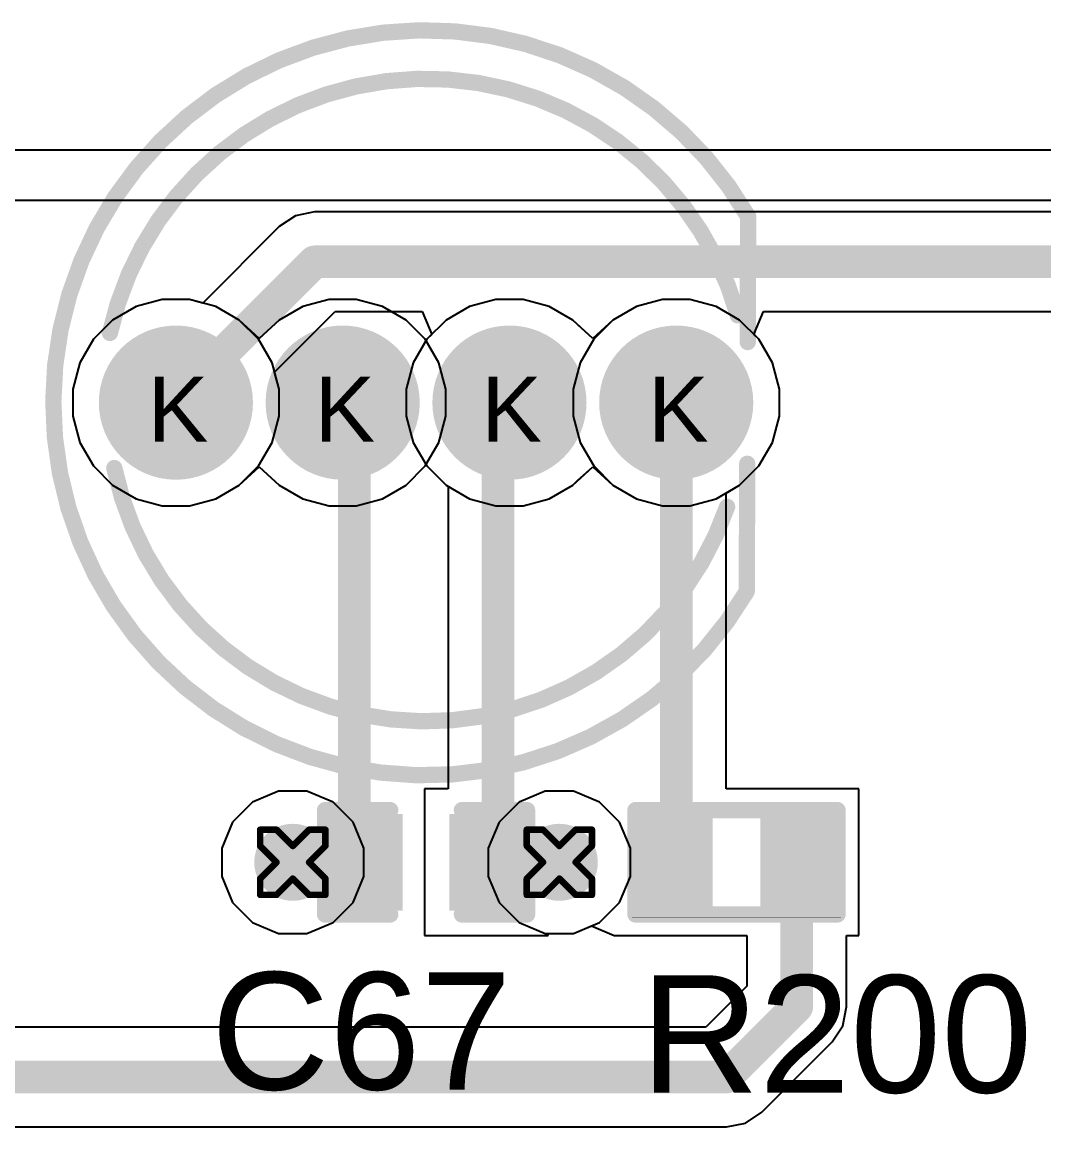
# Model space of a CAD drawing. Header units: inches. Extents: x -11 to 5379, y 0 to 5429.
# Drawn here: x 24.4 to 32.36, y 59.12 to 67.73 of the extents above; entities that cross this region are included whole.
import ezdxf

# ---------------------------------------------------------------- set-up
doc = ezdxf.new("R2010")
doc.units = ezdxf.units.IN
for name, color, linetype in [('Bottom Layer', 5, 'Continuous'), ('Bottom Solder', 6, 'Continuous'), ('Drill Drawing', 1, 'Continuous'), ('GND', 16, 'Continuous'), ('Multi-Layer', 9, 'Continuous'), ('Pad Holes', 156, 'Continuous'), ('PWR', 76, 'Continuous'), ('Top Layer', 1, 'Continuous'), ('Top Overlay', 2, 'Continuous'), ('Top Paste', 8, 'Continuous'), ('Top Solder', 216, 'Continuous'), ('Via Holes', 16, 'Continuous')]:
    doc.layers.add(name, color=color, linetype=linetype)
doc.styles.add('Arial', font='', dxfattribs={"height": 0.2})
doc.styles.get('Arial').set_extended_font_data('Arial')

# ---------------------------------------------------------------- blocks, each defined once
blk = doc.blocks.new('R___0402_293')
at = {"layer": 'Top Layer'}
for points in [[(-0.6985, -0.3175), (-0.6985, 0.3175), (-0.2413, 0.3175), (-0.2413, -0.3175)], [(0.2413, -0.3175), (0.2413, 0.3175), (0.6985, 0.3175), (0.6985, -0.3175)]]:
    blk.add_hatch(color=1, dxfattribs=at).paths.add_polyline_path(points)
at = {"layer": 'Top Paste'}
for points in [[(-0.6985, -0.3175), (-0.6985, 0.3175), (-0.2413, 0.3175), (-0.2413, -0.3175)], [(0.2413, -0.3175), (0.2413, 0.3175), (0.6985, 0.3175), (0.6985, -0.3175)]]:
    blk.add_hatch(color=8, dxfattribs=at).paths.add_polyline_path(points)
at = {"layer": 'Top Solder'}
for points in [[(-0.7535, -0.3725), (-0.7535, 0.3725), (-0.1863, 0.3725), (-0.1863, -0.3725)], [(0.1863, -0.3725), (0.1863, 0.3725), (0.7535, 0.3725), (0.7535, -0.3725)]]:
    blk.add_hatch(color=216, dxfattribs=at).paths.add_polyline_path(points)
at = {"layer": 'Top Overlay'}
for points in [[(-0.7874, -0.4064, 0.127, 0.127, 0), (-0.7874, 0.4064, 0.127, 0.127, 0)], [(-0.7874, 0.4064, 0.127, 0.127, 0), (0.7874, 0.4064, 0.127, 0.127, 0)], [(0.7874, -0.4064, 0.127, 0.127, 0), (0.7874, 0.4064, 0.127, 0.127, 0)], [(-0.7874, -0.4064, 0.127, 0.127, 0), (0.7874, -0.4064, 0.127, 0.127, 0)], [(-0.8128, -0.4318, 0.00323, 0.00323, 0), (0.8128, -0.4318, 0.00323, 0.00323, 0)]]:
    blk.add_lwpolyline(points, format="xyseb", dxfattribs=at)
for points in [[(-0.8191, 0.4064, 0.0635, 0.0635, 1), (-0.7556, 0.4064, 0.0635, 0.0635, 1)], [(-0.8191, 0.4064, 0.0635, 0.0635, 1), (-0.7556, 0.4064, 0.0635, 0.0635, 1)], [(0.7556, 0.4064, 0.0635, 0.0635, 1), (0.8191, 0.4064, 0.0635, 0.0635, 1)], [(0.7556, 0.4064, 0.0635, 0.0635, 1), (0.8191, 0.4064, 0.0635, 0.0635, 1)], [(-0.8191, -0.4064, 0.0635, 0.0635, 1), (-0.7556, -0.4064, 0.0635, 0.0635, 1)], [(-0.8191, -0.4064, 0.0635, 0.0635, 1), (-0.7556, -0.4064, 0.0635, 0.0635, 1)], [(0.7556, -0.4064, 0.0635, 0.0635, 1), (0.8191, -0.4064, 0.0635, 0.0635, 1)], [(0.7556, -0.4064, 0.0635, 0.0635, 1), (0.8191, -0.4064, 0.0635, 0.0635, 1)], [(-0.8136, -0.4318, 0.00161, 0.00161, 1), (-0.812, -0.4318, 0.00161, 0.00161, 1)], [(0.812, -0.4318, 0.00161, 0.00161, 1), (0.8136, -0.4318, 0.00161, 0.00161, 1)]]:
    blk.add_lwpolyline(points, format="xyseb", close=True, dxfattribs=at)
blk = doc.blocks.new('WS2812D_F5_495')
at = {"layer": 'Bottom Layer'}
h = blk.add_hatch(color=5, dxfattribs=at)
edge = h.paths.add_edge_path()
edge.add_arc((-1.95, 0), 0.55, 0, 360)
h = blk.add_hatch(color=5, dxfattribs=at)
edge = h.paths.add_edge_path()
edge.add_arc((-0.65, 0), 0.55, 0, 360)
h = blk.add_hatch(color=5, dxfattribs=at)
edge = h.paths.add_edge_path()
edge.add_arc((0.65, 0), 0.55, 0, 360)
h = blk.add_hatch(color=5, dxfattribs=at)
edge = h.paths.add_edge_path()
edge.add_arc((1.95, 0), 0.55, 0, 360)
at = {"layer": 'Bottom Solder'}
h = blk.add_hatch(color=6, dxfattribs=at)
edge = h.paths.add_edge_path()
edge.add_arc((-1.95, 0), 0.6008, 0, 360)
h = blk.add_hatch(color=6, dxfattribs=at)
edge = h.paths.add_edge_path()
edge.add_arc((-0.65, 0), 0.6008, 0, 360)
h = blk.add_hatch(color=6, dxfattribs=at)
edge = h.paths.add_edge_path()
edge.add_arc((0.65, 0), 0.6008, 0, 360)
h = blk.add_hatch(color=6, dxfattribs=at)
edge = h.paths.add_edge_path()
edge.add_arc((1.95, 0), 0.6008, 0, 360)
at = {"layer": 'GND'}
h = blk.add_hatch(color=16, dxfattribs=at)
edge = h.paths.add_edge_path()
edge.add_arc((-1.95, 0), 0.55, 0, 360)
h = blk.add_hatch(color=16, dxfattribs=at)
edge = h.paths.add_edge_path()
edge.add_arc((-0.65, 0), 0.55, 0, 360)
h = blk.add_hatch(color=16, dxfattribs=at)
edge = h.paths.add_edge_path()
edge.add_arc((0.65, 0), 0.55, 0, 360)
h = blk.add_hatch(color=16, dxfattribs=at)
edge = h.paths.add_edge_path()
edge.add_arc((1.95, 0), 0.55, 0, 360)
at = {"layer": 'Multi-Layer'}
h = blk.add_hatch(color=9, dxfattribs=at)
edge = h.paths.add_edge_path()
edge.add_arc((-1.95, 0), 0.55, 0, 360)
h = blk.add_hatch(color=9, dxfattribs=at)
edge = h.paths.add_edge_path()
edge.add_arc((-0.65, 0), 0.55, 0, 360)
h = blk.add_hatch(color=9, dxfattribs=at)
edge = h.paths.add_edge_path()
edge.add_arc((0.65, 0), 0.55, 0, 360)
h = blk.add_hatch(color=9, dxfattribs=at)
edge = h.paths.add_edge_path()
edge.add_arc((1.95, 0), 0.55, 0, 360)
at = {"layer": 'Pad Holes'}
h = blk.add_hatch(color=7, dxfattribs=at)
edge = h.paths.add_edge_path()
edge.add_arc((-1.95, 0), 0.36, 0, 360)
h = blk.add_hatch(color=7, dxfattribs=at)
edge = h.paths.add_edge_path()
edge.add_arc((-0.65, 0), 0.36, 0, 360)
h = blk.add_hatch(color=7, dxfattribs=at)
edge = h.paths.add_edge_path()
edge.add_arc((0.65, 0), 0.36, 0, 360)
h = blk.add_hatch(color=7, dxfattribs=at)
edge = h.paths.add_edge_path()
edge.add_arc((1.95, 0), 0.36, 0, 360)
at = {"layer": 'PWR'}
h = blk.add_hatch(color=76, dxfattribs=at)
edge = h.paths.add_edge_path()
edge.add_arc((-1.95, 0), 0.55, 0, 360)
h = blk.add_hatch(color=76, dxfattribs=at)
edge = h.paths.add_edge_path()
edge.add_arc((-0.65, 0), 0.55, 0, 360)
h = blk.add_hatch(color=76, dxfattribs=at)
edge = h.paths.add_edge_path()
edge.add_arc((0.65, 0), 0.55, 0, 360)
h = blk.add_hatch(color=76, dxfattribs=at)
edge = h.paths.add_edge_path()
edge.add_arc((1.95, 0), 0.55, 0, 360)
at = {"layer": 'Top Layer'}
h = blk.add_hatch(color=1, dxfattribs=at)
edge = h.paths.add_edge_path()
edge.add_arc((-1.95, 0), 0.55, 0, 360)
h = blk.add_hatch(color=1, dxfattribs=at)
edge = h.paths.add_edge_path()
edge.add_arc((-0.65, 0), 0.55, 0, 360)
h = blk.add_hatch(color=1, dxfattribs=at)
edge = h.paths.add_edge_path()
edge.add_arc((0.65, 0), 0.55, 0, 360)
h = blk.add_hatch(color=1, dxfattribs=at)
edge = h.paths.add_edge_path()
edge.add_arc((1.95, 0), 0.55, 0, 360)
at = {"layer": 'Top Solder'}
h = blk.add_hatch(color=216, dxfattribs=at)
edge = h.paths.add_edge_path()
edge.add_arc((-1.95, 0), 0.6008, 0, 360)
h = blk.add_hatch(color=216, dxfattribs=at)
edge = h.paths.add_edge_path()
edge.add_arc((-0.65, 0), 0.6008, 0, 360)
h = blk.add_hatch(color=216, dxfattribs=at)
edge = h.paths.add_edge_path()
edge.add_arc((0.65, 0), 0.6008, 0, 360)
h = blk.add_hatch(color=216, dxfattribs=at)
edge = h.paths.add_edge_path()
edge.add_arc((1.95, 0), 0.6008, 0, 360)
at = {"layer": 'Top Overlay'}
for points in [[(2.4998, -1.4712, 0.127, 0.127, -3.705201), (2.5109, 1.4495, 0.127, 0.127, 0)], [(-2.4642, 0.5431, 0.127, 0.127, -0.780857), (2.43, 0.68, 0.127, 0.127, 0)], [(2.5072, 0.472, 0.127, 0.127, 0), (2.5109, 1.4495, 0.127, 0.127, 0)], [(2.4998, -1.4712, 0.127, 0.127, 0), (2.5036, -0.4762, 0.127, 0.127, 0)], [(2.3467, -0.8113, 0.127, 0.127, -0.760948), (-2.43, -0.51, 0.127, 0.127, 0)]]:
    blk.add_lwpolyline(points, format="xyseb", dxfattribs=at)
for points in [[(2.4792, 1.4495, 0.0635, 0.0635, 1), (2.5427, 1.4495, 0.0635, 0.0635, 1)], [(2.4792, 1.4495, 0.0635, 0.0635, 1), (2.5427, 1.4495, 0.0635, 0.0635, 1)], [(2.3982, 0.68, 0.0635, 0.0635, 1), (2.4617, 0.68, 0.0635, 0.0635, 1)], [(-2.496, 0.5431, 0.0635, 0.0635, 1), (-2.4325, 0.5431, 0.0635, 0.0635, 1)], [(2.4755, 0.472, 0.0635, 0.0635, 1), (2.539, 0.472, 0.0635, 0.0635, 1)], [(2.4718, -0.4762, 0.0635, 0.0635, 1), (2.5353, -0.4762, 0.0635, 0.0635, 1)], [(-2.4617, -0.51, 0.0635, 0.0635, 1), (-2.3982, -0.51, 0.0635, 0.0635, 1)], [(2.3149, -0.8113, 0.0635, 0.0635, 1), (2.3784, -0.8113, 0.0635, 0.0635, 1)], [(2.468, -1.4712, 0.0635, 0.0635, 1), (2.5315, -1.4712, 0.0635, 0.0635, 1)], [(2.468, -1.4712, 0.0635, 0.0635, 1), (2.5315, -1.4712, 0.0635, 0.0635, 1)]]:
    blk.add_lwpolyline(points, format="xyseb", close=True, dxfattribs=at)
blk = doc.blocks.new('C___0402_653')
at = {"layer": 'Top Layer'}
for points in [[(-0.6985, -0.3175), (-0.6985, 0.3175), (-0.2413, 0.3175), (-0.2413, -0.3175)], [(0.2413, -0.3175), (0.2413, 0.3175), (0.6985, 0.3175), (0.6985, -0.3175)]]:
    blk.add_hatch(color=1, dxfattribs=at).paths.add_polyline_path(points)
at = {"layer": 'Top Paste'}
for points in [[(-0.6985, -0.3175), (-0.6985, 0.3175), (-0.2413, 0.3175), (-0.2413, -0.3175)], [(0.2413, -0.3175), (0.2413, 0.3175), (0.6985, 0.3175), (0.6985, -0.3175)]]:
    blk.add_hatch(color=8, dxfattribs=at).paths.add_polyline_path(points)
at = {"layer": 'Top Solder'}
for points in [[(-0.7585, -0.3775), (-0.7585, 0.3775), (-0.1813, 0.3775), (-0.1813, -0.3775)], [(0.1813, -0.3775), (0.1813, 0.3775), (0.7585, 0.3775), (0.7585, -0.3775)]]:
    blk.add_hatch(color=216, dxfattribs=at).paths.add_polyline_path(points)
at = {"layer": 'Top Overlay'}
for points in [[(-0.7874, -0.4064, 0.127, 0.127, 0), (-0.7874, 0.4064, 0.127, 0.127, 0)], [(-0.7874, 0.4064, 0.127, 0.127, 0), (-0.2794, 0.4064, 0.127, 0.127, 0)], [(0.2794, 0.4064, 0.127, 0.127, 0), (0.7874, 0.4064, 0.127, 0.127, 0)], [(0.7874, -0.4064, 0.127, 0.127, 0), (0.7874, 0.4064, 0.127, 0.127, 0)], [(-0.7874, -0.4064, 0.127, 0.127, 0), (-0.2794, -0.4064, 0.127, 0.127, 0)], [(0.2794, -0.4064, 0.127, 0.127, 0), (0.7874, -0.4064, 0.127, 0.127, 0)]]:
    blk.add_lwpolyline(points, format="xyseb", dxfattribs=at)
for points in [[(-0.8191, 0.4064, 0.0635, 0.0635, 1), (-0.7556, 0.4064, 0.0635, 0.0635, 1)], [(-0.8191, 0.4064, 0.0635, 0.0635, 1), (-0.7556, 0.4064, 0.0635, 0.0635, 1)], [(-0.3111, 0.4064, 0.0635, 0.0635, 1), (-0.2477, 0.4064, 0.0635, 0.0635, 1)], [(0.2477, 0.4064, 0.0635, 0.0635, 1), (0.3111, 0.4064, 0.0635, 0.0635, 1)], [(0.7556, 0.4064, 0.0635, 0.0635, 1), (0.8191, 0.4064, 0.0635, 0.0635, 1)], [(0.7556, 0.4064, 0.0635, 0.0635, 1), (0.8191, 0.4064, 0.0635, 0.0635, 1)], [(-0.8191, -0.4064, 0.0635, 0.0635, 1), (-0.7556, -0.4064, 0.0635, 0.0635, 1)], [(-0.8191, -0.4064, 0.0635, 0.0635, 1), (-0.7556, -0.4064, 0.0635, 0.0635, 1)], [(-0.3111, -0.4064, 0.0635, 0.0635, 1), (-0.2477, -0.4064, 0.0635, 0.0635, 1)], [(0.2477, -0.4064, 0.0635, 0.0635, 1), (0.3111, -0.4064, 0.0635, 0.0635, 1)], [(0.7556, -0.4064, 0.0635, 0.0635, 1), (0.8191, -0.4064, 0.0635, 0.0635, 1)], [(0.7556, -0.4064, 0.0635, 0.0635, 1), (0.8191, -0.4064, 0.0635, 0.0635, 1)]]:
    blk.add_lwpolyline(points, format="xyseb", close=True, dxfattribs=at)

msp = doc.modelspace()

# ---------------------------------------------------------------- hatches: boundary and pattern name
at = {"layer": 'Bottom Layer'}
h = msp.add_hatch(color=5, dxfattribs=at)
edge = h.paths.add_edge_path()
edge.add_arc((26.5088, 61.1853), 0.3, 0, 360)
h = msp.add_hatch(color=5, dxfattribs=at)
edge = h.paths.add_edge_path()
edge.add_arc((28.5866, 61.1853), 0.3, 0, 360)
at = {"layer": 'GND'}
h = msp.add_hatch(color=16, dxfattribs=at)
edge = h.paths.add_edge_path()
edge.add_arc((26.5088, 61.1853), 0.3, 0, 360)
h = msp.add_hatch(color=16, dxfattribs=at)
edge = h.paths.add_edge_path()
edge.add_arc((28.5866, 61.1853), 0.3, 0, 360)
at = {"layer": 'PWR'}
h = msp.add_hatch(color=76, dxfattribs=at)
edge = h.paths.add_edge_path()
edge.add_arc((26.5088, 61.1853), 0.3, 0, 360)
h = msp.add_hatch(color=76, dxfattribs=at)
edge = h.paths.add_edge_path()
edge.add_arc((28.5866, 61.1853), 0.3, 0, 360)
at = {"layer": 'Top Layer'}
h = msp.add_hatch(color=1, dxfattribs=at)
edge = h.paths.add_edge_path()
edge.add_arc((26.5088, 61.1853), 0.3, 0, 360)
h = msp.add_hatch(color=1, dxfattribs=at)
edge = h.paths.add_edge_path()
edge.add_arc((28.5866, 61.1853), 0.3, 0, 360)
at = {"layer": 'Via Holes'}
h = msp.add_hatch(color=7, dxfattribs=at)
edge = h.paths.add_edge_path()
edge.add_arc((26.5088, 61.1853), 0.15, 0, 360)
h = msp.add_hatch(color=7, dxfattribs=at)
edge = h.paths.add_edge_path()
edge.add_arc((28.5866, 61.1853), 0.15, 0, 360)

# ---------------------------------------------------------------- linework, layer by layer
at = {"layer": 'Bottom Layer'}
for p, q in [((25.2874, 65.5159), (25.1041, 65.4101)), ((25.4919, 65.5707), (25.2874, 65.5159)), ((25.7036, 65.5707), (25.4919, 65.5707)), ((25.9081, 65.5159), (25.7036, 65.5707)), ((26.0914, 65.4101), (25.9081, 65.5159)), ((27.8873, 65.5159), (27.704, 65.4101)), ((28.0918, 65.5707), (27.8873, 65.5159)), ((28.3035, 65.5707), (28.0918, 65.5707)), ((28.508, 65.5159), (28.3035, 65.5707)), ((28.6913, 65.4101), (28.508, 65.5159)), ((29.1873, 65.5159), (29.004, 65.4101)), ((29.3918, 65.5707), (29.1873, 65.5159)), ((29.6035, 65.5707), (29.3918, 65.5707)), ((29.808, 65.5159), (29.6035, 65.5707)), ((29.9913, 65.4101), (29.808, 65.5159)), ((25.1041, 65.4101), (24.9544, 65.2604)), ((26.2411, 65.2604), (26.0914, 65.4101)), ((27.704, 65.4101), (27.5543, 65.2604)), ((28.7296, 65.3718), (28.6913, 65.4101)), ((28.8477, 65.2663), (28.7296, 65.3718)), ((28.9657, 65.3718), (28.8477, 65.2663)), ((29.004, 65.4101), (28.9657, 65.3718)), ((30.141, 65.2604), (29.9913, 65.4101)), ((24.9544, 65.2604), (24.8485, 65.0771)), ((26.3469, 65.0771), (26.2411, 65.2604)), ((27.5543, 65.2604), (27.4485, 65.0771)), ((30.2469, 65.0771), (30.141, 65.2604)), ((24.8485, 65.0771), (24.7937, 64.8726)), ((26.4017, 64.8726), (26.3469, 65.0771)), ((27.4485, 65.0771), (27.3937, 64.8726)), ((30.3016, 64.8726), (30.2469, 65.0771)), ((24.7937, 64.8726), (24.7937, 64.6609)), ((26.4017, 64.6609), (26.4017, 64.8726)), ((27.3937, 64.8726), (27.3937, 64.6609)), ((30.3016, 64.6609), (30.3016, 64.8726)), ((24.7937, 64.6609), (24.8485, 64.4564)), ((26.3469, 64.4564), (26.4017, 64.6609)), ((27.3937, 64.6609), (27.4485, 64.4564)), ((30.2469, 64.4564), (30.3016, 64.6609)), ((24.8485, 64.4564), (24.9544, 64.2731)), ((26.2411, 64.2731), (26.3469, 64.4564)), ((27.4485, 64.4564), (27.5543, 64.2731)), ((30.141, 64.2731), (30.2469, 64.4564)), ((24.9544, 64.2731), (25.1041, 64.1234)), ((26.0914, 64.1234), (26.2411, 64.2731)), ((27.5543, 64.2731), (27.704, 64.1234)), ((28.7296, 64.1617), (28.8477, 64.2671)), ((28.8477, 64.2671), (28.9657, 64.1617)), ((29.9913, 64.1234), (30.141, 64.2731)), ((28.6913, 64.1234), (28.7296, 64.1617)), ((28.9657, 64.1617), (29.004, 64.1234)), ((25.1041, 64.1234), (25.2874, 64.0175)), ((25.9081, 64.0175), (26.0914, 64.1234)), ((27.704, 64.1234), (27.8873, 64.0175)), ((28.508, 64.0175), (28.6913, 64.1234)), ((29.004, 64.1234), (29.1873, 64.0175)), ((29.808, 64.0175), (29.9913, 64.1234)), ((25.2874, 64.0175), (25.4919, 63.9627)), ((25.4919, 63.9627), (25.7036, 63.9627)), ((25.7036, 63.9627), (25.9081, 64.0175)), ((27.8873, 64.0175), (28.0918, 63.9627)), ((28.0918, 63.9627), (28.3035, 63.9627)), ((28.3035, 63.9627), (28.508, 64.0175)), ((29.1873, 64.0175), (29.3918, 63.9627)), ((29.3918, 63.9627), (29.6035, 63.9627)), ((29.6035, 63.9627), (29.808, 64.0175)), ((28.4764, 61.7393), (28.2728, 61.655)), ((28.6968, 61.7393), (28.4764, 61.7393)), ((28.9004, 61.655), (28.6968, 61.7393)), ((28.2728, 61.655), (28.1169, 61.4991)), ((29.0562, 61.4991), (28.9004, 61.655)), ((28.1169, 61.4991), (28.0326, 61.2955)), ((29.1406, 61.2955), (29.0562, 61.4991)), ((28.0326, 61.2955), (28.0326, 61.0751)), ((29.1406, 61.0751), (29.1406, 61.2955)), ((28.0326, 61.0751), (28.1169, 60.8715)), ((29.0562, 60.8715), (29.1406, 61.0751)), ((28.1169, 60.8715), (28.2728, 60.7157)), ((28.9004, 60.7157), (29.0562, 60.8715)), ((28.2728, 60.7157), (28.4764, 60.6313)), ((28.6968, 60.6313), (28.9004, 60.7157)), ((28.4764, 60.6313), (28.6968, 60.6313))]:
    msp.add_line(p, q, dxfattribs=at)
at = {"layer": 'Drill Drawing'}
for points in [[(26.2548, 61.3123, 0.0508, 0.0508, 0), (26.2548, 61.4393, 0.0508, 0.0508, 0)], [(26.2548, 61.4393, 0.0508, 0.0508, 0), (26.3818, 61.4393, 0.0508, 0.0508, 0)], [(26.3818, 61.4393, 0.0508, 0.0508, 0), (26.5088, 61.3123, 0.0508, 0.0508, 0)], [(26.5088, 61.3123, 0.0508, 0.0508, 0), (26.6358, 61.4393, 0.0508, 0.0508, 0)], [(26.6358, 61.4393, 0.0508, 0.0508, 0), (26.7628, 61.4393, 0.0508, 0.0508, 0)], [(26.7628, 61.3123, 0.0508, 0.0508, 0), (26.7628, 61.4393, 0.0508, 0.0508, 0)], [(28.3326, 61.3123, 0.0508, 0.0508, 0), (28.3326, 61.4393, 0.0508, 0.0508, 0)], [(28.3326, 61.4393, 0.0508, 0.0508, 0), (28.4596, 61.4393, 0.0508, 0.0508, 0)], [(28.4596, 61.4393, 0.0508, 0.0508, 0), (28.5866, 61.3123, 0.0508, 0.0508, 0)], [(28.5866, 61.3123, 0.0508, 0.0508, 0), (28.7136, 61.4393, 0.0508, 0.0508, 0)], [(28.7136, 61.4393, 0.0508, 0.0508, 0), (28.8406, 61.4393, 0.0508, 0.0508, 0)], [(28.8406, 61.3123, 0.0508, 0.0508, 0), (28.8406, 61.4393, 0.0508, 0.0508, 0)], [(26.2548, 61.3123, 0.0508, 0.0508, 0), (26.3818, 61.1853, 0.0508, 0.0508, 0)], [(26.6358, 61.1853, 0.0508, 0.0508, 0), (26.7628, 61.3123, 0.0508, 0.0508, 0)], [(28.3326, 61.3123, 0.0508, 0.0508, 0), (28.4596, 61.1853, 0.0508, 0.0508, 0)], [(28.7136, 61.1853, 0.0508, 0.0508, 0), (28.8406, 61.3123, 0.0508, 0.0508, 0)], [(26.2548, 61.0583, 0.0508, 0.0508, 0), (26.3818, 61.1853, 0.0508, 0.0508, 0)], [(26.6358, 61.1853, 0.0508, 0.0508, 0), (26.7628, 61.0583, 0.0508, 0.0508, 0)], [(28.3326, 61.0583, 0.0508, 0.0508, 0), (28.4596, 61.1853, 0.0508, 0.0508, 0)], [(28.7136, 61.1853, 0.0508, 0.0508, 0), (28.8406, 61.0583, 0.0508, 0.0508, 0)], [(26.2548, 60.9313, 0.0508, 0.0508, 0), (26.2548, 61.0583, 0.0508, 0.0508, 0)], [(26.3818, 60.9313, 0.0508, 0.0508, 0), (26.5088, 61.0583, 0.0508, 0.0508, 0)], [(26.5088, 61.0583, 0.0508, 0.0508, 0), (26.6358, 60.9313, 0.0508, 0.0508, 0)], [(26.7628, 60.9313, 0.0508, 0.0508, 0), (26.7628, 61.0583, 0.0508, 0.0508, 0)], [(28.3326, 60.9313, 0.0508, 0.0508, 0), (28.3326, 61.0583, 0.0508, 0.0508, 0)], [(28.4596, 60.9313, 0.0508, 0.0508, 0), (28.5866, 61.0583, 0.0508, 0.0508, 0)], [(28.5866, 61.0583, 0.0508, 0.0508, 0), (28.7136, 60.9313, 0.0508, 0.0508, 0)], [(28.8406, 60.9313, 0.0508, 0.0508, 0), (28.8406, 61.0583, 0.0508, 0.0508, 0)], [(26.2548, 60.9313, 0.0508, 0.0508, 0), (26.3818, 60.9313, 0.0508, 0.0508, 0)], [(26.6358, 60.9313, 0.0508, 0.0508, 0), (26.7628, 60.9313, 0.0508, 0.0508, 0)], [(28.3326, 60.9313, 0.0508, 0.0508, 0), (28.4596, 60.9313, 0.0508, 0.0508, 0)], [(28.7136, 60.9313, 0.0508, 0.0508, 0), (28.8406, 60.9313, 0.0508, 0.0508, 0)]]:
    msp.add_lwpolyline(points, format="xyseb", dxfattribs=at)
for points in [[(26.2421, 61.4393, 0.0254, 0.0254, 1), (26.2675, 61.4393, 0.0254, 0.0254, 1)], [(26.2421, 61.4393, 0.0254, 0.0254, 1), (26.2675, 61.4393, 0.0254, 0.0254, 1)], [(26.3691, 61.4393, 0.0254, 0.0254, 1), (26.3945, 61.4393, 0.0254, 0.0254, 1)], [(26.3691, 61.4393, 0.0254, 0.0254, 1), (26.3945, 61.4393, 0.0254, 0.0254, 1)], [(26.6231, 61.4393, 0.0254, 0.0254, 1), (26.6485, 61.4393, 0.0254, 0.0254, 1)], [(26.6231, 61.4393, 0.0254, 0.0254, 1), (26.6485, 61.4393, 0.0254, 0.0254, 1)], [(26.7501, 61.4393, 0.0254, 0.0254, 1), (26.7755, 61.4393, 0.0254, 0.0254, 1)], [(26.7501, 61.4393, 0.0254, 0.0254, 1), (26.7755, 61.4393, 0.0254, 0.0254, 1)], [(28.3199, 61.4393, 0.0254, 0.0254, 1), (28.3453, 61.4393, 0.0254, 0.0254, 1)], [(28.3199, 61.4393, 0.0254, 0.0254, 1), (28.3453, 61.4393, 0.0254, 0.0254, 1)], [(28.4469, 61.4393, 0.0254, 0.0254, 1), (28.4723, 61.4393, 0.0254, 0.0254, 1)], [(28.4469, 61.4393, 0.0254, 0.0254, 1), (28.4723, 61.4393, 0.0254, 0.0254, 1)], [(28.7009, 61.4393, 0.0254, 0.0254, 1), (28.7263, 61.4393, 0.0254, 0.0254, 1)], [(28.7009, 61.4393, 0.0254, 0.0254, 1), (28.7263, 61.4393, 0.0254, 0.0254, 1)], [(28.8279, 61.4393, 0.0254, 0.0254, 1), (28.8533, 61.4393, 0.0254, 0.0254, 1)], [(28.8279, 61.4393, 0.0254, 0.0254, 1), (28.8533, 61.4393, 0.0254, 0.0254, 1)], [(26.2421, 61.3123, 0.0254, 0.0254, 1), (26.2675, 61.3123, 0.0254, 0.0254, 1)], [(26.2421, 61.3123, 0.0254, 0.0254, 1), (26.2675, 61.3123, 0.0254, 0.0254, 1)], [(26.4961, 61.3123, 0.0254, 0.0254, 1), (26.5215, 61.3123, 0.0254, 0.0254, 1)], [(26.4961, 61.3123, 0.0254, 0.0254, 1), (26.5215, 61.3123, 0.0254, 0.0254, 1)], [(26.7501, 61.3123, 0.0254, 0.0254, 1), (26.7755, 61.3123, 0.0254, 0.0254, 1)], [(26.7501, 61.3123, 0.0254, 0.0254, 1), (26.7755, 61.3123, 0.0254, 0.0254, 1)], [(28.3199, 61.3123, 0.0254, 0.0254, 1), (28.3453, 61.3123, 0.0254, 0.0254, 1)], [(28.3199, 61.3123, 0.0254, 0.0254, 1), (28.3453, 61.3123, 0.0254, 0.0254, 1)], [(28.5739, 61.3123, 0.0254, 0.0254, 1), (28.5993, 61.3123, 0.0254, 0.0254, 1)], [(28.5739, 61.3123, 0.0254, 0.0254, 1), (28.5993, 61.3123, 0.0254, 0.0254, 1)], [(28.8279, 61.3123, 0.0254, 0.0254, 1), (28.8533, 61.3123, 0.0254, 0.0254, 1)], [(28.8279, 61.3123, 0.0254, 0.0254, 1), (28.8533, 61.3123, 0.0254, 0.0254, 1)], [(26.3691, 61.1853, 0.0254, 0.0254, 1), (26.3945, 61.1853, 0.0254, 0.0254, 1)], [(26.3691, 61.1853, 0.0254, 0.0254, 1), (26.3945, 61.1853, 0.0254, 0.0254, 1)], [(26.6231, 61.1853, 0.0254, 0.0254, 1), (26.6485, 61.1853, 0.0254, 0.0254, 1)], [(26.6231, 61.1853, 0.0254, 0.0254, 1), (26.6485, 61.1853, 0.0254, 0.0254, 1)], [(28.4469, 61.1853, 0.0254, 0.0254, 1), (28.4723, 61.1853, 0.0254, 0.0254, 1)], [(28.4469, 61.1853, 0.0254, 0.0254, 1), (28.4723, 61.1853, 0.0254, 0.0254, 1)], [(28.7009, 61.1853, 0.0254, 0.0254, 1), (28.7263, 61.1853, 0.0254, 0.0254, 1)], [(28.7009, 61.1853, 0.0254, 0.0254, 1), (28.7263, 61.1853, 0.0254, 0.0254, 1)], [(26.2421, 61.0583, 0.0254, 0.0254, 1), (26.2675, 61.0583, 0.0254, 0.0254, 1)], [(26.2421, 61.0583, 0.0254, 0.0254, 1), (26.2675, 61.0583, 0.0254, 0.0254, 1)], [(26.4961, 61.0583, 0.0254, 0.0254, 1), (26.5215, 61.0583, 0.0254, 0.0254, 1)], [(26.4961, 61.0583, 0.0254, 0.0254, 1), (26.5215, 61.0583, 0.0254, 0.0254, 1)], [(26.7501, 61.0583, 0.0254, 0.0254, 1), (26.7755, 61.0583, 0.0254, 0.0254, 1)], [(26.7501, 61.0583, 0.0254, 0.0254, 1), (26.7755, 61.0583, 0.0254, 0.0254, 1)], [(28.3199, 61.0583, 0.0254, 0.0254, 1), (28.3453, 61.0583, 0.0254, 0.0254, 1)], [(28.3199, 61.0583, 0.0254, 0.0254, 1), (28.3453, 61.0583, 0.0254, 0.0254, 1)], [(28.5739, 61.0583, 0.0254, 0.0254, 1), (28.5993, 61.0583, 0.0254, 0.0254, 1)], [(28.5739, 61.0583, 0.0254, 0.0254, 1), (28.5993, 61.0583, 0.0254, 0.0254, 1)], [(28.8279, 61.0583, 0.0254, 0.0254, 1), (28.8533, 61.0583, 0.0254, 0.0254, 1)], [(28.8279, 61.0583, 0.0254, 0.0254, 1), (28.8533, 61.0583, 0.0254, 0.0254, 1)], [(26.2421, 60.9313, 0.0254, 0.0254, 1), (26.2675, 60.9313, 0.0254, 0.0254, 1)], [(26.2421, 60.9313, 0.0254, 0.0254, 1), (26.2675, 60.9313, 0.0254, 0.0254, 1)], [(26.3691, 60.9313, 0.0254, 0.0254, 1), (26.3945, 60.9313, 0.0254, 0.0254, 1)], [(26.3691, 60.9313, 0.0254, 0.0254, 1), (26.3945, 60.9313, 0.0254, 0.0254, 1)], [(26.6231, 60.9313, 0.0254, 0.0254, 1), (26.6485, 60.9313, 0.0254, 0.0254, 1)], [(26.6231, 60.9313, 0.0254, 0.0254, 1), (26.6485, 60.9313, 0.0254, 0.0254, 1)], [(26.7501, 60.9313, 0.0254, 0.0254, 1), (26.7755, 60.9313, 0.0254, 0.0254, 1)], [(26.7501, 60.9313, 0.0254, 0.0254, 1), (26.7755, 60.9313, 0.0254, 0.0254, 1)], [(28.3199, 60.9313, 0.0254, 0.0254, 1), (28.3453, 60.9313, 0.0254, 0.0254, 1)], [(28.3199, 60.9313, 0.0254, 0.0254, 1), (28.3453, 60.9313, 0.0254, 0.0254, 1)], [(28.4469, 60.9313, 0.0254, 0.0254, 1), (28.4723, 60.9313, 0.0254, 0.0254, 1)], [(28.4469, 60.9313, 0.0254, 0.0254, 1), (28.4723, 60.9313, 0.0254, 0.0254, 1)], [(28.7009, 60.9313, 0.0254, 0.0254, 1), (28.7263, 60.9313, 0.0254, 0.0254, 1)], [(28.7009, 60.9313, 0.0254, 0.0254, 1), (28.7263, 60.9313, 0.0254, 0.0254, 1)], [(28.8279, 60.9313, 0.0254, 0.0254, 1), (28.8533, 60.9313, 0.0254, 0.0254, 1)], [(28.8279, 60.9313, 0.0254, 0.0254, 1), (28.8533, 60.9313, 0.0254, 0.0254, 1)]]:
    msp.add_lwpolyline(points, format="xyseb", close=True, dxfattribs=at)
at = {"layer": 'GND'}
for p, q in [((25.2874, 65.5159), (25.1041, 65.4101)), ((25.4919, 65.5707), (25.2874, 65.5159)), ((25.7036, 65.5707), (25.4919, 65.5707)), ((25.9081, 65.5159), (25.7036, 65.5707)), ((26.0914, 65.4101), (25.9081, 65.5159)), ((27.8873, 65.5159), (27.704, 65.4101)), ((28.0918, 65.5707), (27.8873, 65.5159)), ((28.3035, 65.5707), (28.0918, 65.5707)), ((28.508, 65.5159), (28.3035, 65.5707)), ((28.6913, 65.4101), (28.508, 65.5159)), ((29.1873, 65.5159), (29.004, 65.4101)), ((29.3918, 65.5707), (29.1873, 65.5159)), ((29.6035, 65.5707), (29.3918, 65.5707)), ((29.808, 65.5159), (29.6035, 65.5707)), ((29.9913, 65.4101), (29.808, 65.5159)), ((25.1041, 65.4101), (24.9544, 65.2604)), ((26.2411, 65.2604), (26.0914, 65.4101)), ((27.704, 65.4101), (27.5543, 65.2604)), ((28.8477, 65.2665), (28.6913, 65.4101)), ((29.004, 65.4101), (28.8477, 65.2665)), ((30.141, 65.2604), (29.9913, 65.4101)), ((24.9544, 65.2604), (24.8485, 65.0771)), ((26.3469, 65.0771), (26.2411, 65.2604)), ((27.5543, 65.2604), (27.4485, 65.0771)), ((30.2469, 65.0771), (30.141, 65.2604)), ((24.8485, 65.0771), (24.7937, 64.8726)), ((26.4017, 64.8726), (26.3469, 65.0771)), ((27.4485, 65.0771), (27.3937, 64.8726)), ((30.3016, 64.8726), (30.2469, 65.0771)), ((24.7937, 64.8726), (24.7937, 64.6609)), ((26.4017, 64.6609), (26.4017, 64.8726)), ((27.3937, 64.8726), (27.3937, 64.6609)), ((30.3016, 64.6609), (30.3016, 64.8726)), ((24.7937, 64.6609), (24.8485, 64.4564)), ((26.3469, 64.4564), (26.4017, 64.6609)), ((27.3937, 64.6609), (27.4485, 64.4564)), ((30.2469, 64.4564), (30.3016, 64.6609)), ((24.8485, 64.4564), (24.9544, 64.2731)), ((26.2411, 64.2731), (26.3469, 64.4564)), ((27.4485, 64.4564), (27.5543, 64.2731)), ((30.141, 64.2731), (30.2469, 64.4564)), ((24.9544, 64.2731), (25.1041, 64.1234)), ((26.0914, 64.1234), (26.2411, 64.2731)), ((27.5543, 64.2731), (27.704, 64.1234)), ((28.6913, 64.1234), (28.8477, 64.267)), ((28.8477, 64.267), (29.004, 64.1234)), ((29.9913, 64.1234), (30.141, 64.2731)), ((25.1041, 64.1234), (25.2874, 64.0175)), ((25.9081, 64.0175), (26.0914, 64.1234)), ((27.704, 64.1234), (27.8873, 64.0175)), ((28.508, 64.0175), (28.6913, 64.1234)), ((29.004, 64.1234), (29.1873, 64.0175)), ((29.808, 64.0175), (29.9913, 64.1234)), ((25.2874, 64.0175), (25.4919, 63.9627)), ((25.4919, 63.9627), (25.7036, 63.9627)), ((25.7036, 63.9627), (25.9081, 64.0175)), ((27.8873, 64.0175), (28.0918, 63.9627)), ((28.0918, 63.9627), (28.3035, 63.9627)), ((28.3035, 63.9627), (28.508, 64.0175)), ((29.1873, 64.0175), (29.3918, 63.9627)), ((29.3918, 63.9627), (29.6035, 63.9627)), ((29.6035, 63.9627), (29.808, 64.0175)), ((28.4764, 61.7393), (28.2728, 61.655)), ((28.6968, 61.7393), (28.4764, 61.7393)), ((28.9004, 61.655), (28.6968, 61.7393)), ((28.2728, 61.655), (28.1169, 61.4991)), ((29.0562, 61.4991), (28.9004, 61.655)), ((28.1169, 61.4991), (28.0326, 61.2955)), ((29.1406, 61.2955), (29.0562, 61.4991)), ((28.0326, 61.2955), (28.0326, 61.0751)), ((29.1406, 61.0751), (29.1406, 61.2955)), ((28.0326, 61.0751), (28.1169, 60.8715)), ((29.0562, 60.8715), (29.1406, 61.0751)), ((28.1169, 60.8715), (28.2728, 60.7157)), ((28.9004, 60.7157), (29.0562, 60.8715)), ((28.2728, 60.7157), (28.4764, 60.6313)), ((28.6968, 60.6313), (28.9004, 60.7157)), ((28.4764, 60.6313), (28.6968, 60.6313))]:
    msp.add_line(p, q, dxfattribs=at)
at = {"layer": 'PWR'}
for p, q in [((50.7492, 66.7333), (14.3839, 66.7333)), ((13.9954, 66.3448), (50.7492, 66.3448)), ((25.2874, 65.5159), (25.1041, 65.4101)), ((25.4919, 65.5707), (25.2874, 65.5159)), ((25.7036, 65.5707), (25.4919, 65.5707)), ((25.9081, 65.5159), (25.7036, 65.5707)), ((26.0914, 65.4101), (25.9081, 65.5159)), ((26.5874, 65.5159), (26.404, 65.4101)), ((26.7919, 65.5707), (26.5874, 65.5159)), ((27.0036, 65.5707), (26.7919, 65.5707)), ((27.208, 65.5159), (27.0036, 65.5707)), ((27.3914, 65.4101), (27.208, 65.5159)), ((29.1873, 65.5159), (29.004, 65.4101)), ((29.3918, 65.5707), (29.1873, 65.5159)), ((29.6035, 65.5707), (29.3918, 65.5707)), ((29.808, 65.5159), (29.6035, 65.5707)), ((29.9913, 65.4101), (29.808, 65.5159)), ((25.1041, 65.4101), (24.9544, 65.2604)), ((26.2477, 65.2665), (26.0914, 65.4101)), ((26.404, 65.4101), (26.2477, 65.2665)), ((27.5411, 65.2604), (27.3914, 65.4101)), ((29.004, 65.4101), (28.8543, 65.2604)), ((30.141, 65.2604), (29.9913, 65.4101)), ((24.9544, 65.2604), (24.8485, 65.0771)), ((27.6469, 65.0771), (27.5411, 65.2604)), ((28.8543, 65.2604), (28.7484, 65.0771)), ((30.2469, 65.0771), (30.141, 65.2604)), ((24.8485, 65.0771), (24.7937, 64.8726)), ((27.7017, 64.8726), (27.6469, 65.0771)), ((28.7484, 65.0771), (28.6936, 64.8726)), ((30.3016, 64.8726), (30.2469, 65.0771)), ((24.7937, 64.8726), (24.7937, 64.6609)), ((27.7017, 64.6609), (27.7017, 64.8726)), ((28.6936, 64.8726), (28.6936, 64.6609)), ((30.3016, 64.6609), (30.3016, 64.8726)), ((24.7937, 64.6609), (24.8485, 64.4564)), ((27.6469, 64.4564), (27.7017, 64.6609)), ((28.6936, 64.6609), (28.7484, 64.4564)), ((30.2469, 64.4564), (30.3016, 64.6609)), ((24.8485, 64.4564), (24.9544, 64.2731)), ((27.5411, 64.2731), (27.6469, 64.4564)), ((28.7484, 64.4564), (28.8543, 64.2731)), ((30.141, 64.2731), (30.2469, 64.4564)), ((24.9544, 64.2731), (25.1041, 64.1234)), ((26.0914, 64.1234), (26.2477, 64.267)), ((26.2477, 64.267), (26.404, 64.1234)), ((27.3914, 64.1234), (27.5411, 64.2731)), ((28.8543, 64.2731), (29.004, 64.1234)), ((29.9913, 64.1234), (30.141, 64.2731)), ((25.1041, 64.1234), (25.2874, 64.0175)), ((25.9081, 64.0175), (26.0914, 64.1234)), ((26.404, 64.1234), (26.5874, 64.0175)), ((27.208, 64.0175), (27.3914, 64.1234)), ((29.004, 64.1234), (29.1873, 64.0175)), ((29.808, 64.0175), (29.9913, 64.1234)), ((25.2874, 64.0175), (25.4919, 63.9627)), ((25.4919, 63.9627), (25.7036, 63.9627)), ((25.7036, 63.9627), (25.9081, 64.0175)), ((26.5874, 64.0175), (26.7919, 63.9627)), ((26.7919, 63.9627), (27.0036, 63.9627)), ((27.0036, 63.9627), (27.208, 64.0175)), ((29.1873, 64.0175), (29.3918, 63.9627)), ((29.3918, 63.9627), (29.6035, 63.9627)), ((29.6035, 63.9627), (29.808, 64.0175)), ((26.3986, 61.7393), (26.195, 61.655)), ((26.619, 61.7393), (26.3986, 61.7393)), ((26.8226, 61.655), (26.619, 61.7393)), ((26.195, 61.655), (26.0391, 61.4991)), ((26.9784, 61.4991), (26.8226, 61.655)), ((26.0391, 61.4991), (25.9548, 61.2955)), ((27.0628, 61.2955), (26.9784, 61.4991)), ((25.9548, 61.2955), (25.9548, 61.0751)), ((27.0628, 61.0751), (27.0628, 61.2955)), ((25.9548, 61.0751), (26.0391, 60.8715)), ((26.9784, 60.8715), (27.0628, 61.0751)), ((26.0391, 60.8715), (26.195, 60.7157)), ((26.8226, 60.7157), (26.9784, 60.8715)), ((26.195, 60.7157), (26.3986, 60.6313)), ((26.619, 60.6313), (26.8226, 60.7157)), ((26.3986, 60.6313), (26.619, 60.6313))]:
    msp.add_line(p, q, dxfattribs=at)
at = {"layer": 'Top Layer'}
for p, q in [((26.5297, 66.223), (26.4037, 66.1388)), ((26.6784, 66.2525), (26.5297, 66.223)), ((40.8657, 66.2525), (26.6784, 66.2525)), ((26.4037, 66.1388), (25.8078, 65.5428)), ((25.2874, 65.5159), (25.1041, 65.4101)), ((25.4919, 65.5707), (25.2874, 65.5159)), ((25.7036, 65.5707), (25.4919, 65.5707)), ((25.8078, 65.5428), (25.7036, 65.5707)), ((26.3668, 65.0031), (26.8393, 65.4756)), ((26.8393, 65.4756), (27.5181, 65.4756)), ((27.5181, 65.4756), (27.5917, 65.2978)), ((30.1036, 65.2978), (30.1772, 65.4756)), ((30.1772, 65.4756), (35.8881, 65.4756)), ((25.1041, 65.4101), (24.9544, 65.2604)), ((24.9544, 65.2604), (24.8485, 65.0771)), ((27.5543, 65.2604), (27.4485, 65.0771)), ((27.5917, 65.2978), (27.5543, 65.2604)), ((30.141, 65.2604), (30.1036, 65.2978)), ((30.2469, 65.0771), (30.141, 65.2604)), ((24.8485, 65.0771), (24.7937, 64.8726)), ((27.4485, 65.0771), (27.3937, 64.8726)), ((30.3016, 64.8726), (30.2469, 65.0771)), ((26.4017, 64.8726), (26.3668, 65.0031)), ((24.7937, 64.8726), (24.7937, 64.6609)), ((26.4017, 64.6609), (26.4017, 64.8726)), ((27.3937, 64.8726), (27.3937, 64.6609)), ((30.3016, 64.6609), (30.3016, 64.8726)), ((24.7937, 64.6609), (24.8485, 64.4564)), ((26.3469, 64.4564), (26.4017, 64.6609)), ((27.3937, 64.6609), (27.4485, 64.4564)), ((30.2469, 64.4564), (30.3016, 64.6609)), ((24.8485, 64.4564), (24.9544, 64.2731)), ((26.2411, 64.2731), (26.3469, 64.4564)), ((27.4485, 64.4564), (27.5543, 64.2731)), ((30.141, 64.2731), (30.2469, 64.4564)), ((24.9544, 64.2731), (25.1041, 64.1234)), ((26.0914, 64.1234), (26.2411, 64.2731)), ((27.5543, 64.2731), (27.704, 64.1234)), ((29.9913, 64.1234), (30.141, 64.2731)), ((25.1041, 64.1234), (25.2874, 64.0175)), ((25.9081, 64.0175), (26.0914, 64.1234)), ((27.704, 64.1234), (27.7192, 64.1146)), ((27.7192, 64.1146), (27.7192, 61.7568)), ((29.8861, 64.0626), (29.9913, 64.1234)), ((29.8861, 61.7568), (29.8861, 64.0626)), ((25.2874, 64.0175), (25.4919, 63.9627)), ((25.4919, 63.9627), (25.7036, 63.9627)), ((25.7036, 63.9627), (25.9081, 64.0175)), ((27.7192, 61.7568), (27.535, 61.7568)), ((27.535, 61.7568), (27.535, 60.6138)), ((30.92, 61.7568), (29.8861, 61.7568)), ((30.92, 60.6138), (30.92, 61.7568)), ((28.6968, 60.6313), (28.8372, 60.6895)), ((28.8372, 60.6895), (29.015, 60.6138)), ((27.535, 60.6138), (28.5002, 60.6138)), ((28.5002, 60.6138), (28.5002, 60.6313)), ((28.5002, 60.6313), (28.6968, 60.6313)), ((29.015, 60.6138), (29.015, 60.6138)), ((29.015, 60.6138), (30.049, 60.6138)), ((30.049, 60.6138), (30.049, 60.2211)), ((30.8259, 60.0602), (30.8259, 60.6138)), ((30.8259, 60.6138), (30.92, 60.6138)), ((30.049, 60.2211), (29.7286, 59.9007)), ((30.7963, 59.9115), (30.8259, 60.0602)), ((30.7121, 59.7855), (30.7963, 59.9115)), ((29.7286, 59.9007), (15.4683, 59.9007)), ((30.1641, 59.2375), (30.7121, 59.7855)), ((30.0381, 59.1533), (30.1641, 59.2375)), ((29.8895, 59.1237), (30.0381, 59.1533)), ((15.3074, 59.1237), (29.8895, 59.1237))]:
    msp.add_line(p, q, dxfattribs=at)
for points in [[(25.5977, 64.7834, 0.254, 0.254, 0), (26.6784, 65.8641, 0.254, 0.254, 0)], [(26.6784, 65.8641, 0.254, 0.254, 0), (40.8657, 65.8641, 0.254, 0.254, 0)], [(25.5977, 64.7667, 0.254, 0.254, 0), (25.5977, 64.7834, 0.254, 0.254, 0)], [(26.8977, 64.7667, 0.254, 0.254, 0), (26.9877, 64.6767, 0.254, 0.254, 0)], [(28.1076, 64.6767, 0.254, 0.254, 0), (28.1977, 64.7667, 0.254, 0.254, 0)], [(29.4976, 61.2336, 0.254, 0.254, 0), (29.4976, 64.7667, 0.254, 0.254, 0)], [(26.9877, 61.2754, 0.254, 0.254, 0), (26.9877, 64.6767, 0.254, 0.254, 0)], [(28.1076, 61.2754, 0.254, 0.254, 0), (28.1076, 64.6767, 0.254, 0.254, 0)], [(26.9877, 61.2754, 0.254, 0.254, 0), (27.0778, 61.1853, 0.254, 0.254, 0)], [(28.0176, 61.1853, 0.254, 0.254, 0), (28.1076, 61.2754, 0.254, 0.254, 0)], [(26.5088, 61.1853, 0.254, 0.254, 0), (27.0778, 61.1853, 0.254, 0.254, 0)], [(28.0176, 61.1853, 0.254, 0.254, 0), (28.5866, 61.1853, 0.254, 0.254, 0)], [(30.4374, 60.0602, 0.254, 0.254, 0), (30.4374, 61.1853, 0.254, 0.254, 0)], [(29.8895, 59.5122, 0.254, 0.254, 0), (30.4374, 60.0602, 0.254, 0.254, 0)], [(15.3074, 59.5122, 0.254, 0.254, 0), (29.8895, 59.5122, 0.254, 0.254, 0)]]:
    msp.add_lwpolyline(points, format="xyseb", dxfattribs=at)
for points in [[(26.6149, 65.8641, 0.127, 0.127, 1), (26.7419, 65.8641, 0.127, 0.127, 1)], [(26.6149, 65.8641, 0.127, 0.127, 1), (26.7419, 65.8641, 0.127, 0.127, 1)], [(25.5342, 64.7834, 0.127, 0.127, 1), (25.6612, 64.7834, 0.127, 0.127, 1)], [(25.5342, 64.7834, 0.127, 0.127, 1), (25.6612, 64.7834, 0.127, 0.127, 1)], [(25.5342, 64.7667, 0.127, 0.127, 1), (25.6612, 64.7667, 0.127, 0.127, 1)], [(26.8342, 64.7667, 0.127, 0.127, 1), (26.9612, 64.7667, 0.127, 0.127, 1)], [(28.1342, 64.7667, 0.127, 0.127, 1), (28.2612, 64.7667, 0.127, 0.127, 1)], [(29.4341, 64.7667, 0.127, 0.127, 1), (29.5611, 64.7667, 0.127, 0.127, 1)], [(26.9242, 64.6767, 0.127, 0.127, 1), (27.0512, 64.6767, 0.127, 0.127, 1)], [(26.9242, 64.6767, 0.127, 0.127, 1), (27.0512, 64.6767, 0.127, 0.127, 1)], [(28.0441, 64.6767, 0.127, 0.127, 1), (28.1711, 64.6767, 0.127, 0.127, 1)], [(28.0441, 64.6767, 0.127, 0.127, 1), (28.1711, 64.6767, 0.127, 0.127, 1)], [(26.9242, 61.2754, 0.127, 0.127, 1), (27.0512, 61.2754, 0.127, 0.127, 1)], [(26.9242, 61.2754, 0.127, 0.127, 1), (27.0512, 61.2754, 0.127, 0.127, 1)], [(28.0441, 61.2754, 0.127, 0.127, 1), (28.1711, 61.2754, 0.127, 0.127, 1)], [(28.0441, 61.2754, 0.127, 0.127, 1), (28.1711, 61.2754, 0.127, 0.127, 1)], [(26.4453, 61.1853, 0.127, 0.127, 1), (26.5723, 61.1853, 0.127, 0.127, 1)], [(27.0143, 61.1853, 0.127, 0.127, 1), (27.1413, 61.1853, 0.127, 0.127, 1)], [(27.0143, 61.1853, 0.127, 0.127, 1), (27.1413, 61.1853, 0.127, 0.127, 1)], [(27.9541, 61.1853, 0.127, 0.127, 1), (28.0811, 61.1853, 0.127, 0.127, 1)], [(27.9541, 61.1853, 0.127, 0.127, 1), (28.0811, 61.1853, 0.127, 0.127, 1)], [(28.5231, 61.1853, 0.127, 0.127, 1), (28.6501, 61.1853, 0.127, 0.127, 1)], [(29.4341, 61.2336, 0.127, 0.127, 1), (29.5611, 61.2336, 0.127, 0.127, 1)], [(30.3739, 61.1853, 0.127, 0.127, 1), (30.5009, 61.1853, 0.127, 0.127, 1)], [(30.3739, 60.0602, 0.127, 0.127, 1), (30.5009, 60.0602, 0.127, 0.127, 1)], [(30.3739, 60.0602, 0.127, 0.127, 1), (30.5009, 60.0602, 0.127, 0.127, 1)], [(29.826, 59.5122, 0.127, 0.127, 1), (29.953, 59.5122, 0.127, 0.127, 1)], [(29.826, 59.5122, 0.127, 0.127, 1), (29.953, 59.5122, 0.127, 0.127, 1)]]:
    msp.add_lwpolyline(points, format="xyseb", close=True, dxfattribs=at)

# ---------------------------------------------------------------- block references
for name, p in [('WS2812D_F5_495', (27.5477, 64.7667)), ('C___0402_653', (27.5477, 61.1853)), ('R___0402_293', (29.9675, 61.1853))]:
    msp.add_blockref(name, p)

# ---------------------------------------------------------------- texts
at = {"layer": 'Drill Drawing', "style": 'Arial'}
for p in [(25.3777, 64.462), (26.6776, 64.462), (27.9776, 64.462), (29.2776, 64.462)]:
    msp.add_text('K', height=0.508, dxfattribs=at).set_placement(p)
at = {"layer": 'Top Overlay', "style": 'Arial'}
for s, p in [('C67', (25.8712, 59.4145)), ('R200', (29.2205, 59.3909))]:
    msp.add_text(s, height=0.9144, dxfattribs=at).set_placement(p)

doc.saveas('drawing.dxf')
